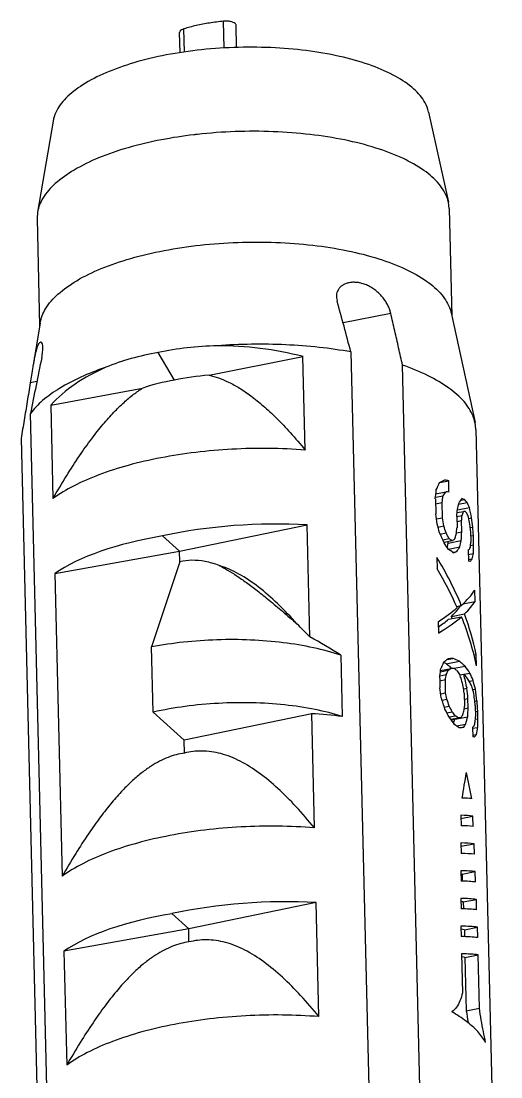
# Model space of a CAD drawing. Header units: millimetres. Extents: x 306 to 1885, y 393 to 1000.
# Drawn here: x 871.61 to 878.36, y 736.19 to 751.05 of the extents above; entities that cross this region are included whole.
import ezdxf

# ---------------------------------------------------------------- set-up
doc = ezdxf.new("R2010")
doc.units = ezdxf.units.MM

# ---------------------------------------------------------------- blocks, each defined once
blk = doc.blocks.new('u51')
at = {"color": 7}
for p, q in [((9.586, -91.267), (9.234, -76.688)), ((3.188, -91.396), (2.836, -76.828)), ((9.103, -77.039), (9.455, -91.618)), ((3.868, -77.722), (4.219, -92.301)), ((4.945, -92.486), (4.594, -77.908)), ((8.984, -84.05), (8.945, -82.444)), ((3.323, -83.212), (3.138, -83.247)), ((3.341, -83.962), (3.323, -83.212)), ((5.396, -83.128), (5.434, -84.734)), ((3.138, -83.247), (3.157, -83.998)), ((3.39, -84.012), (3.376, -83.462)), ((3.341, -83.962), (3.157, -83.998)), ((7.228, -84.363), (8.984, -84.05)), ((3.162, -84.242), (3.166, -84.388)), ((3.35, -84.352), (3.348, -84.255)), ((3.399, -84.402), (3.396, -84.256)), ((7.224, -84.18), (7.228, -84.363)), ((3.35, -84.352), (3.166, -84.388)), ((5.434, -84.734), (7.228, -84.363)), ((7.466, -84.578), (7.228, -84.363)), ((3.178, -84.633), (3.181, -84.779)), ((3.366, -84.744), (3.363, -84.647)), ((3.399, -84.792), (3.396, -84.646)), ((3.366, -84.744), (3.181, -84.779)), ((3.194, -85.024), (3.197, -85.17)), ((3.381, -85.135), (3.197, -85.17)), ((3.381, -85.135), (3.379, -85.037)), ((3.399, -85.183), (3.396, -85.036)), ((9.112, -89.368), (9.009, -85.104)), ((3.209, -85.415), (3.213, -85.561)), ((3.399, -85.573), (3.396, -85.426)), ((3.397, -85.526), (3.213, -85.561)), ((3.225, -85.806), (3.229, -85.952)), ((3.4, -85.963), (3.396, -85.816)), ((5.46, -85.787), (5.498, -87.393)), ((3.399, -85.919), (3.229, -85.952)), ((7.288, -86.839), (7.292, -87.022)), ((3.232, -87.09), (3.18, -87.1)), ((3.235, -87.2), (3.232, -87.067)), ((5.498, -87.393), (7.292, -87.022)), ((7.292, -87.022), (7.729, -87.416)), ((3.233, -87.188), (3.163, -87.201)), ((3.462, -87.223), (3.331, -87.248)), ((3.195, -87.316), (3.16, -87.323)), ((3.16, -87.323), (3.162, -87.43)), ((3.196, -87.51), (3.193, -87.35)), ((3.486, -87.316), (3.303, -87.351)), ((3.535, -87.308), (3.401, -87.334)), ((3.541, -87.316), (3.437, -87.336)), ((3.561, -87.348), (3.477, -87.364)), ((3.594, -87.405), (3.519, -87.419)), ((5.088, -88.216), (5.067, -87.354)), ((3.194, -87.424), (3.162, -87.43)), ((3.352, -87.464), (3.296, -87.474)), ((3.296, -87.474), (3.299, -87.608)), ((3.352, -87.684), (3.348, -87.498)), ((3.632, -87.487), (3.564, -87.5)), ((7.729, -87.416), (7.751, -88.333)), ((3.2, -87.568), (3.172, -87.574)), ((3.35, -87.598), (3.299, -87.608)), ((3.664, -87.585), (3.596, -87.598)), ((3.683, -87.673), (3.613, -87.687)), ((3.613, -87.687), (3.617, -87.873)), ((3.229, -87.732), (3.195, -87.739)), ((3.278, -87.851), (3.227, -87.861)), ((3.359, -87.742), (3.312, -87.751)), ((3.697, -87.891), (3.694, -87.758)), ((3.358, -87.949), (3.271, -87.966)), ((3.414, -87.939), (3.359, -87.95)), ((3.688, -87.984), (3.576, -88.006)), ((3.692, -87.927), (3.604, -87.944)), ((3.696, -87.858), (3.617, -87.873)), ((3.178, -88.068), (3.182, -88.228)), ((3.494, -88.034), (3.34, -88.063)), ((3.604, -88.097), (3.42, -88.132)), ((3.686, -88.002), (3.534, -88.031)), ((3.215, -88.221), (3.182, -88.228)), ((3.591, -88.156), (3.51, -88.172)), ((7.353, -89.532), (7.751, -88.333)), ((3.716, -88.689), (3.713, -88.53)), ((5.525, -88.475), (5.563, -90.052)), ((3.573, -88.723), (3.389, -88.758)), ((3.531, -88.763), (3.348, -88.798)), ((3.37, -88.94), (3.199, -88.973)), ((3.199, -88.973), (3.203, -89.133)), ((3.459, -88.905), (3.393, -88.918)), ((3.738, -89.594), (3.734, -89.434)), ((9.112, -89.368), (7.356, -89.681)), ((3.294, -89.635), (3.222, -89.649)), ((3.292, -89.565), (3.239, -89.575)), ((3.295, -89.702), (3.292, -89.542)), ((7.353, -89.532), (7.356, -89.681)), ((3.263, -89.763), (3.219, -89.771)), ((3.219, -89.771), (3.222, -89.904)), ((3.575, -89.712), (3.413, -89.743)), ((3.507, -89.666), (3.457, -89.675)), ((7.356, -89.681), (5.563, -90.052)), ((7.595, -89.896), (7.356, -89.681)), ((3.261, -89.897), (3.222, -89.904)), ((3.263, -89.969), (3.259, -89.809)), ((3.577, -89.794), (3.393, -89.83)), ((3.636, -89.808), (3.523, -89.83)), ((3.653, -89.841), (3.564, -89.858)), ((3.69, -89.923), (3.608, -89.939)), ((3.268, -90.014), (3.231, -90.022)), ((3.46, -89.938), (3.386, -89.953)), ((3.386, -89.953), (3.39, -90.112)), ((3.457, -90.171), (3.453, -90.012)), ((3.721, -90.021), (3.639, -90.037)), ((3.287, -90.142), (3.247, -90.15)), ((3.452, -90.225), (3.363, -90.242)), ((3.457, -90.168), (3.381, -90.182)), ((3.456, -90.1), (3.39, -90.112)), ((3.743, -90.136), (3.657, -90.153)), ((3.657, -90.153), (3.662, -90.365)), ((3.758, -90.419), (3.753, -90.206)), ((3.448, -90.266), (3.278, -90.298)), ((3.43, -90.344), (3.312, -90.367)), ((3.756, -90.347), (3.662, -90.365)), ((3.401, -90.398), (3.348, -90.408)), ((3.566, -90.514), (3.57, -90.673)), ((3.751, -90.487), (3.608, -90.515)), ((3.755, -90.442), (3.65, -90.463)), ((9.17, -91.738), (9.138, -90.422)), ((3.7, -90.648), (3.57, -90.673)), ((5.588, -91.106), (5.62, -92.422)), ((3.188, -91.396), (3.199, -91.493)), ((3.536, -93.036), (3.199, -91.493)), ((9.17, -91.738), (7.876, -91.979)), ((6.942, -92.159), (5.62, -92.422)), ((7.428, -92.09), (7.656, -92.478)), ((9.365, -92.069), (9.457, -92.051)), ((9.317, -92.896), (9.417, -92.301)), ((4.385, -93.029), (5.056, -92.899)), ((9.361, -94.366), (9.325, -92.852)), ((3.563, -94.506), (3.526, -92.992)), ((9.355, -94.456), (9.361, -94.366)), ((3.563, -94.506), (3.574, -94.595)), ((9.136, -95.738), (9.355, -94.456)), ((3.854, -95.865), (3.574, -94.595)), ((6.728, -96.762), (6.737, -97.143)), ((7.288, -96.706), (7.296, -97.035)), ((7.349, -96.697), (7.356, -96.985)), ((6.554, -96.773), (6.562, -97.088))]:
    blk.add_line(p, q, dxfattribs=at)
for centre, radius, start, end in [((4.395, -85.914), 1.607, 232.7377, 235.6252), ((4.387, -86.062), 1.588, 233.3033, 235.0561), ((5.885, -80.625), 6.779, 263.07, 266.73), ((4.162, -87.052), 1.205, 226.7787, 228.1748), ((4.411, -86.716), 1.603, 233.311, 235.0484), ((4.303, -87.201), 1.136, 226.925, 228.4359), ((4.379, -87.114), 1.252, 228.4655, 231.7154), ((7.951, -83.872), 5.203, 236.6112, 242.1978), ((13.806, -80.528), 11.477, 223.82, 225.0856), ((4.504, -88.291), 1.694, 233.9293, 236.722), ((4.496, -88.467), 1.674, 234.4762, 236.1713), ((4.052, -89.586), 0.969, 220.6303, 222.2498), ((4.049, -89.752), 0.96, 219.806, 223.0744), ((-99.631, -70.129), 111.182, 348.44034, 348.85586), ((6.942, -88.02), 4.492, 288.8472, 289.1579), ((90.418, -69.774), 88.438, 194.8812, 195.366), ((6.347, -88.72), 6.872, 276.3232, 276.7701), ((6.409, -89.202), 6.386, 276.7267, 280.8612)]:
    blk.add_arc(centre, radius, start, end, dxfattribs=at)
for centre, major_axis, ratio, start_param, end_param in [((6.197, -83.442), (2.989, 0.464), 0.089293, -2.85493, -2.806176), ((6.197, -83.442), (3.189, 0.495), 0.089293, -2.848651, -2.660875), ((6.196, -83.433), (3.201, -0.006), 0.38893, -1.162162, -0.513136), ((6.203, -83.685), (3.189, 0.495), 0.089293, -2.848651, -2.660875), ((6.206, -83.832), (3.189, 0.495), 0.089293, -2.848651, -2.660875), ((6.206, -83.832), (2.989, 0.464), 0.089293, -2.85493, -2.806176), ((6.196, -83.433), (3.197, 0.162), 0.407554, -1.832151, -1.183125), ((6.212, -84.076), (3.189, 0.495), 0.089293, -2.842375, -2.667151), ((6.216, -84.222), (3.189, 0.495), 0.089293, -2.842375, -2.667151), ((6.216, -84.222), (2.989, 0.464), 0.089293, -2.848232, -2.815678), ((6.221, -84.466), (3.189, 0.495), 0.089293, -2.836103, -2.673423), ((6.225, -84.612), (3.189, 0.495), 0.089293, -2.836103, -2.673423), ((6.225, -84.612), (2.989, 0.464), 0.089293, -2.841538, -2.824782), ((6.231, -84.856), (3.189, 0.495), 0.089293, -2.829833, -2.679692), ((6.234, -85.003), (3.189, 0.495), 0.089293, -2.829833, -2.679692), ((6.24, -85.247), (3.189, 0.495), 0.089293, -2.823567, -2.685959), ((6.244, -85.393), (3.189, 0.495), 0.089293, -2.823567, -2.685959), ((6.25, -85.637), (3.189, 0.495), 0.089293, -2.813899, -2.702767), ((6.258, -86), (-1.444, 6.216), 0.468354, 1.493872, 1.553008), ((6.258, -86), (1.556, 6.913), 0.392424, -4.594682, -4.542686), ((6.257, -85.931), (2.349, 3.812), 0.551563, -4.090258, -4.063962), ((6.267, -86.363), (3.167, 1.033), 0.246051, 2.788119, 2.823018), ((6.271, -86.515), (3.189, 0.48), 0.101256, -2.874466, -2.848389), ((6.212, -84.096), (1.057, 14.257), 0.202215, 1.805308, 1.8141), ((6.264, -86.249), (2.593, 3.203), 0.561879, -4.005245, -3.987817), ((6.272, -86.553), (3.176, 0.901), 0.181163, 2.788959, 2.815036), ((6.274, -86.659), (2.349, 3.812), 0.551564, -4.2378, -4.211864), ((6.275, -86.671), (3.105, 1.547), 0.415702, 2.530793, 2.556726), ((6.274, -86.634), (3.187, 0.556), 0.042756, -2.729552, -2.686293), ((6.269, -86.425), (3.14, -0.939), 0.718319, -2.406866, -2.363286), ((6.249, -85.623), (1.418, 8.096), 0.342931, -4.446512, -4.437783), ((6.266, -86.331), (1.057, 14.257), 0.202215, -4.625782, -4.617132), ((6.28, -86.901), (2.593, 3.203), 0.561879, -4.152469, -4.135178), ((6.279, -86.857), (3.105, 1.547), 0.415704, 2.504847, 2.522146), ((6.277, -86.763), (3.189, 0.48), 0.101256, -2.709943, -2.683967), ((6.273, -86.589), (3.178, -0.663), 0.674461, -2.488658, -2.462566), ((6.274, -86.659), (2.202, 3.573), 0.551564, -4.224565, -4.209735), ((6.265, -86.264), (-2.235, 3.063), 0.757619, 1.378357, 1.413425), ((6.354, -89.975), (-1.591, 16.544), 0.179148, 7.682338, 7.691131), ((6.318, -88.448), (-1.449, 10.388), 0.284781, 1.440754, 1.449484), ((6.281, -86.954), (1.418, 8.096), 0.342931, -4.593874, -4.58523), ((6.27, -86.462), (-2.506, 2.595), 0.77897, 1.225056, 1.251233), ((6.26, -86.079), (-1.47, 5.743), 0.5038, -4.59257, -4.575062), ((6.252, -85.745), (-1.442, 6.265), 0.464904, -4.543864, -4.517413), ((6.31, -88.139), (-1.442, 6.265), 0.464903, 7.65745, 7.683746), ((6.302, -87.821), (-1.47, 5.743), 0.5038, 1.404393, 1.421821), ((6.295, -87.518), (-2.506, 2.595), 0.77897, 0.98244, 1.008516), ((6.3, -87.713), (-1.591, 16.544), 0.179148, 1.5472, 1.555849), ((6.285, -87.091), (-1.449, 10.388), 0.284781, -4.694984, -4.68634), ((6.242, -85.308), (-1.449, 10.388), 0.284781, -4.529971, -4.521198), ((6.2, -83.589), (-1.591, 16.544), 0.179148, -4.483732, -4.474883), ((6.3, -87.708), (-2.235, 3.063), 0.757619, 7.357849, 7.392748), ((6.293, -87.423), (3.178, -0.663), 0.674461, 3.604079, 3.630093), ((6.292, -87.389), (3.202, -0.206), 0.543298, 3.521589, 3.573499), ((6.291, -87.369), (-1.47, 5.743), 0.5038, 7.791715, 7.826295), ((6.286, -87.143), (-1.47, 5.743), 0.5038, 1.551754, 1.569045), ((6.297, -87.58), (3.14, -0.939), 0.718318, 3.651103, 3.694529), ((6.295, -87.521), (3.202, -0.158), 0.523122, -2.77985, -2.719274), ((6.287, -87.187), (-1.745, 4.101), 0.66258, 1.457791, 1.47509), ((6.289, -87.281), (3.178, -0.663), 0.674461, -2.54066, -2.514684), ((6.306, -87.966), (2.593, 3.203), 0.561879, -4.291547, -4.274039), ((6.324, -88.736), (1.418, 8.096), 0.342931, 1.524169, 1.532942), ((6.366, -90.456), (1.057, 14.257), 0.202215, 1.40495, 1.4138), ((6.31, -88.154), (-2.267, 3.007), 0.761035, 1.025117, 1.225037), ((6.295, -87.535), (3.194, 0.261), 0.270941, -2.712809, -2.652118), ((6.294, -87.455), (3.189, 0.48), 0.101256, -2.657942, -2.63185), ((6.297, -87.582), (3.176, 0.901), 0.181163, 2.546242, 2.572419), ((6.301, -87.78), (3.167, 1.033), 0.246051, 2.484257, 2.519325), ((6.295, -87.535), (2.995, 0.245), 0.270941, -2.709747, -2.681559), ((6.314, -88.3), (2.349, 3.812), 0.551563, -4.45547, -4.429019), ((6.314, -88.312), (-2.274, 2.995), 0.761734, 1.021992, 1.187335), ((6.298, -87.619), (3.187, 0.556), 0.042757, -2.642916, -2.599336), ((6.312, -88.204), (3.172, 0.965), 0.214004, 2.46311, 2.67234), ((6.316, -88.383), (3.169, 1.011), 0.236022, 8.736767, 8.902751), ((6.314, -88.312), (-2.132, 2.808), 0.761734, 1.176425, 1.185783), ((6.312, -88.204), (2.974, 0.905), 0.214004, 2.565211, 2.671586), ((6.312, -88.207), (3.169, 1.011), 0.236022, 2.697388, 2.862731), ((6.312, -88.207), (2.971, 0.948), 0.236022, 2.69894, 2.853758), ((6.31, -88.136), (-2.274, 2.995), 0.761734, 1.265157, 1.431142), ((6.316, -88.365), (3.169, 1.015), 0.237772, 8.945203, 9.145122), ((6.314, -88.315), (-2.365, 2.84), 0.769812, 1.180605, 1.389834), ((6.325, -88.751), (3.201, -0.006), 0.38893, -1.162162, -0.513136), ((6.32, -88.563), (2.827, 2.587), 0.546807, -3.831265, -3.804969), ((6.327, -88.838), (3.167, 1.033), 0.246051, 2.788119, 2.823018), ((6.331, -88.989), (3.189, 0.48), 0.101255, -2.874466, -2.848389), ((6.272, -86.544), (1.057, 14.257), 0.202215, -4.477878, -4.469085), ((6.31, -88.151), (1.418, 8.096), 0.342931, -4.455231, -4.446512), ((6.329, -88.933), (3.105, 1.547), 0.415703, 8.943855, 8.961265), ((6.333, -89.102), (3.185, 0.676), 0.043459, 2.827525, 2.844902), ((6.336, -89.234), (1.954, 4.949), 0.497373, -4.417336, -4.400048), ((6.336, -89.199), (3.105, 1.547), 0.415703, 2.504847, 2.539438), ((6.334, -89.128), (3.185, 0.676), 0.043459, 2.654434, 2.689079), ((6.326, -88.814), (3.004, -1.49), 0.766573, -2.235507, -2.200582), ((6.336, -89.234), (1.832, 4.64), 0.497373, -4.412659, -4.39965), ((6.4, -91.872), (-1.516, 13.467), 0.220032, 7.682615, 7.691407), ((6.335, -89.178), (1.057, 14.257), 0.202215, -4.651718, -4.643074), ((6.352, -89.862), (1.198, 11.179), 0.255104, -4.680332, -4.671681), ((6.343, -89.509), (2.593, 3.203), 0.561879, -4.187081, -4.169768), ((6.339, -89.347), (3.176, 0.901), 0.181161, 2.607193, 2.6332), ((6.329, -88.928), (-2.506, 2.595), 0.778971, 1.216347, 1.242494), ((6.335, -89.178), (0.991, 13.366), 0.202215, -4.651319, -4.64941), ((6.32, -88.571), (-1.745, 4.101), 0.662581, -4.695077, -4.659955), ((6.325, -88.751), (3.197, 0.162), 0.407554, -1.832151, -1.183125), ((6.374, -90.771), (-1.42, 7.301), 0.402038, 1.390253, 1.407796), ((6.375, -90.816), (-1.449, 10.388), 0.284781, 1.449484, 1.458203), ((6.361, -90.23), (-1.47, 5.743), 0.5038, 1.413112, 1.430522), ((6.32, -88.566), (-1.47, 5.743), 0.503801, -4.601306, -4.583822), ((6.291, -87.349), (-1.516, 13.467), 0.220032, -4.536227, -4.527467), ((6.306, -87.977), (-1.42, 7.301), 0.402038, -4.519074, -4.501425), ((6.259, -86.037), (-1.591, 16.544), 0.179148, -4.483732, -4.474883), ((6.362, -90.274), (-1.745, 4.101), 0.662581, 1.266915, 1.301857), ((6.351, -89.835), (3.178, -0.663), 0.674462, -2.696482, -2.670428), ((6.344, -89.536), (2.593, 3.203), 0.561879, -4.100601, -4.083305), ((6.341, -89.428), (1.418, 8.096), 0.342931, -4.567942, -4.559297), ((6.355, -90.022), (1.198, 11.179), 0.255104, -4.671681, -4.663033), ((6.354, -89.98), (3.197, -0.402), 0.611613, -2.778713, -2.743926), ((6.347, -89.681), (3.189, 0.48), 0.101255, -2.822376, -2.796407), ((6.35, -89.811), (3.105, 1.547), 0.415702, 2.539438, 2.574015), ((6.351, -89.846), (1.954, 4.949), 0.497373, -4.434627, -4.417336), ((6.395, -91.672), (1.198, 11.179), 0.255104, 1.481074, 1.489834), ((6.352, -89.865), (3.191, 0.385), 0.175173, -2.817854, -2.783249), ((6.353, -89.939), (3.189, 0.48), 0.101255, -2.649252, -2.623134), ((6.36, -90.21), (3.105, 1.547), 0.415702, 2.391829, 2.418039), ((6.427, -92.984), (1.057, 14.257), 0.202215, 1.40495, 1.4138), ((6.357, -90.071), (3.191, 0.385), 0.175173, -2.653391, -2.618547), ((6.36, -90.223), (3.18, 0.806), 0.127174, 2.528893, 2.572697), ((6.375, -90.828), (2.349, 3.812), 0.551563, -4.455469, -4.429018), ((6.361, -90.267), (3.164, -0.822), 0.667038, -0.714034, -0.334879), ((6.148, -89.962), (3.019, -0.826), 0.668682, -0.959771, -0.792026), ((6.211, -89.95), (3.032, -0.607), 0.704673, -1.189772, -1.022027), ((6.257, -90.118), (3.372, -0.885), 0.66737, -0.976507, -0.723422), ((6.361, -90.267), (3.18, -0.596), 0.700286, -1.673557, -1.294402), ((6.288, -90.112), (3.388, -0.643), 0.701142, -1.279922, -1.026837)]:
    blk.add_ellipse(centre, major_axis=major_axis, ratio=ratio, start_param=start_param, end_param=end_param, dxfattribs=at)
for points, start_tangent, end_tangent in [([(7.224, -84.18), (7.34, -84.157), (7.455, -84.119), (7.572, -84.066), (7.694, -83.995), (7.82, -83.906), (7.953, -83.793), (8.095, -83.653), (8.245, -83.484), (8.405, -83.281), (8.574, -83.043), (8.754, -82.765), (8.945, -82.444)], (0.9905, 0.137509), (0.497944, 0.867209)), ([(7.429, -83.019), (7.886, -82.913), (8.299, -82.779), (8.655, -82.622), (8.945, -82.444)], (0.981939, 0.189198), (0.808865, 0.587994)), ([(3.05, -82.766), (3.162, -82.917), (3.321, -83.061), (3.526, -83.195)], (0.492575, -0.87027), (0.870066, -0.492935)), ([(3.05, -82.766), (3.081, -82.917), (3.112, -83.08), (3.138, -83.247)], (0.208085, -0.978111), (0.138683, -0.990337)), ([(3.323, -83.212), (3.297, -83.044), (3.296, -83.038)], (-0.136451, 0.990647), (-0.16997, 0.985449)), ([(5.396, -83.128), (5.907, -83.151), (6.426, -83.14), (6.937, -83.096), (7.429, -83.019)], (0.996999, -0.077416), (0.981939, 0.189198)), ([(3.376, -83.462), (3.412, -83.35), (3.461, -83.26), (3.526, -83.195)], (0.222224, 0.974996), (0.804419, 0.594063)), ([(5.396, -83.128), (5.653, -83.425), (5.91, -83.682), (6.171, -83.899), (6.439, -84.066), (6.71, -84.172), (6.98, -84.209), (7.224, -84.18)], (0.634374, -0.773026), (0.971165, 0.23841)), ([(7.288, -86.839), (7.404, -86.816), (7.519, -86.778), (7.637, -86.725), (7.758, -86.654), (7.884, -86.565), (8.017, -86.452), (8.159, -86.312), (8.309, -86.143), (8.469, -85.94), (8.638, -85.702), (8.818, -85.424), (9.009, -85.104)], (0.9905, 0.137509), (0.497944, 0.867209)), ([(7.493, -85.678), (7.95, -85.572), (8.363, -85.438), (8.719, -85.281), (9.009, -85.104)], (0.981939, 0.189198), (0.808865, 0.587994)), ([(5.46, -85.787), (5.972, -85.81), (6.49, -85.799), (7.002, -85.755), (7.493, -85.678)], (0.996999, -0.077416), (0.981939, 0.189198)), ([(5.46, -85.787), (5.717, -86.084), (5.974, -86.341), (6.236, -86.558), (6.504, -86.725), (6.775, -86.831), (7.044, -86.868), (7.288, -86.839)], (0.634374, -0.773026), (0.971165, 0.23841)), ([(5.067, -87.354), (5.449, -87.452), (5.877, -87.517), (6.336, -87.546), (6.808, -87.539), (7.278, -87.495), (7.729, -87.416)], (0.952283, -0.305216), (0.976853, 0.213912)), ([(3.42, -88.132), (3.392, -88.109), (3.366, -88.087), (3.34, -88.063)], (-0.782147, 0.623094), (-0.728608, 0.684931)), ([(5.088, -88.216), (5.47, -88.32), (5.898, -88.393), (6.357, -88.431), (6.83, -88.433), (7.3, -88.4), (7.751, -88.333)], (0.948496, -0.31679), (0.981939, 0.189198)), ([(6.798, -89.479), (6.681, -89.415), (6.554, -89.336), (6.416, -89.24), (6.264, -89.126), (6.095, -88.991), (5.909, -88.835), (5.702, -88.655)], (-0.896497, 0.44305), (-0.750285, 0.661115)), ([(5.702, -88.655), (5.977, -88.943), (6.247, -89.177), (6.522, -89.36), (6.798, -89.479)], (0.664385, -0.74739), (0.956104, -0.293029)), ([(6.798, -89.479), (6.996, -89.536), (7.183, -89.553), (7.353, -89.532)], (0.932142, -0.362094), (0.976335, 0.216265)), ([(7.621, -90.996), (8.079, -90.89), (8.491, -90.756), (8.847, -90.599), (9.138, -90.422)], (0.981939, 0.189198), (0.808865, 0.587994)), ([(9.138, -90.422), (8.945, -90.745), (8.764, -91.025), (8.593, -91.265), (8.432, -91.468), (8.28, -91.638), (8.137, -91.777), (8.003, -91.89), (7.876, -91.979)], (-0.497944, -0.867209), (-0.844355, -0.535784)), ([(5.588, -91.106), (6.1, -91.128), (6.619, -91.117), (7.13, -91.073), (7.621, -90.996)], (0.996999, -0.077416), (0.981939, 0.189198)), ([(6.942, -92.159), (6.808, -92.12), (6.666, -92.06), (6.515, -91.978), (6.354, -91.868), (6.181, -91.729), (5.996, -91.558), (5.799, -91.351), (5.588, -91.106)], (-0.974413, 0.224764), (-0.634374, 0.773026)), ([(9.457, -92.051), (9.5, -91.79), (9.543, -91.528), (9.586, -91.267)], (0.162644, 0.986685), (0.160947, 0.986963)), ([(3.2, -91.493), (3.227, -91.582), (3.354, -91.787), (3.567, -91.978), (3.858, -92.151), (4.219, -92.301)], (0.212771, -0.977102), (0.944766, -0.327747)), ([(8.416, -92.263), (8.746, -92.132), (9.045, -91.974), (9.283, -91.801), (9.455, -91.618)], (0.944614, 0.328182), (0.589565, 0.807721)), ([(9.417, -92.302), (9.421, -92.279), (9.44, -92.16), (9.457, -92.051)], (0.166758, 0.985998), (0.162644, 0.986685)), ([(4.219, -92.301), (4.274, -92.543), (4.329, -92.786), (4.385, -93.029)], (0.220278, -0.975437), (0.22218, -0.975006)), ([(9.312, -92.623), (9.325, -92.617), (9.351, -92.576), (9.376, -92.502), (9.4, -92.399), (9.417, -92.302)], (0.974875, 0.222751), (0.166758, 0.985998)), ([(9.296, -92.408), (9.283, -92.489), (9.28, -92.553), (9.287, -92.599), (9.303, -92.623), (9.312, -92.623)], (-0.200552, -0.979683), (0.974875, 0.222751)), ([(4.945, -92.486), (5.393, -92.551), (5.863, -92.587), (6.345, -92.595), (6.828, -92.573)], (0.984031, -0.177999), (0.997142, 0.075548)), ([(9.317, -92.896), (9.242, -93.093), (9.068, -93.299), (8.804, -93.49), (8.459, -93.66), (8.044, -93.803), (7.575, -93.915)], (-0.164378, -0.986397), (-0.981939, -0.189198)), ([(7.575, -93.915), (7.066, -93.991), (6.536, -94.03), (6.002, -94.029), (5.482, -93.99), (4.994, -93.912), (4.555, -93.799), (4.18, -93.654), (3.881, -93.484), (3.668, -93.292), (3.55, -93.087), (3.536, -93.036)], (-0.981939, -0.189198), (-0.208268, 0.978072)), ([(4.385, -93.029), (4.399, -93.079), (4.42, -93.13), (4.448, -93.182), (4.483, -93.234), (4.524, -93.284), (4.571, -93.33), (4.625, -93.372), (4.682, -93.408), (4.744, -93.436), (4.808, -93.456), (4.872, -93.466), (4.932, -93.466), (4.969, -93.461)], (0.22218, -0.975006), (0.981785, 0.189994)), ([(4.969, -93.461), (4.987, -93.457), (5.035, -93.44), (5.074, -93.417), (5.105, -93.389), (5.127, -93.358), (5.142, -93.325), (5.149, -93.288), (5.148, -93.25), (5.141, -93.209)], (0.981785, 0.189994), (-0.265157, 0.964205)), ([(7.613, -95.474), (8.082, -95.362), (8.496, -95.218), (8.841, -95.048), (9.105, -94.857), (9.279, -94.652), (9.355, -94.456)], (0.981939, 0.189198), (0.166681, 0.986011)), ([(3.574, -94.595), (3.588, -94.645), (3.706, -94.851), (3.918, -95.042), (4.217, -95.213), (4.593, -95.358), (5.032, -95.471), (5.52, -95.548), (6.039, -95.588), (6.574, -95.589), (7.104, -95.55)], (0.210384, -0.977619), (0.993915, 0.110147)), ([(3.854, -95.865), (3.903, -95.995), (4.061, -96.188), (4.312, -96.364), (4.646, -96.515), (5.051, -96.635), (5.513, -96.721), (6.009, -96.768), (6.528, -96.775), (7.047, -96.741), (7.544, -96.668)], (0.218617, -0.975811), (0.981939, 0.189198)), ([(7.544, -96.668), (7.999, -96.558), (8.395, -96.416), (8.719, -96.247), (8.955, -96.06), (9.099, -95.857), (9.136, -95.738)], (0.981939, 0.189198), (0.170527, 0.985353)), ([(6.737, -97.143), (6.935, -97.118), (7.123, -97.082), (7.296, -97.035)], (0.996028, 0.089035), (0.952425, 0.304774)), ([(7.296, -97.035), (7.331, -97.02), (7.351, -97.001), (7.356, -96.985)], (0.952425, 0.304774), (0.005769, 0.999983)), ([(6.562, -97.088), (6.563, -97.096), (6.574, -97.111)], (0.025911, -0.999664), (0.742655, -0.669674)), ([(6.574, -97.111), (6.601, -97.127), (6.64, -97.138), (6.687, -97.144), (6.737, -97.143)], (0.742655, -0.669674), (0.996028, 0.089035))]:
    blk.add_spline(points, degree=3, dxfattribs=dict(at, start_tangent=start_tangent, end_tangent=end_tangent))
blk = doc.blocks.new('u15')
blk.add_blockref('u51', (-79.896, 115.482))

msp = doc.modelspace()

# ---------------------------------------------------------------- block references
at = {"rotation": 180}
msp.add_blockref('u15', (801.296, 769.39), dxfattribs=at)

doc.saveas('drawing.dxf')
